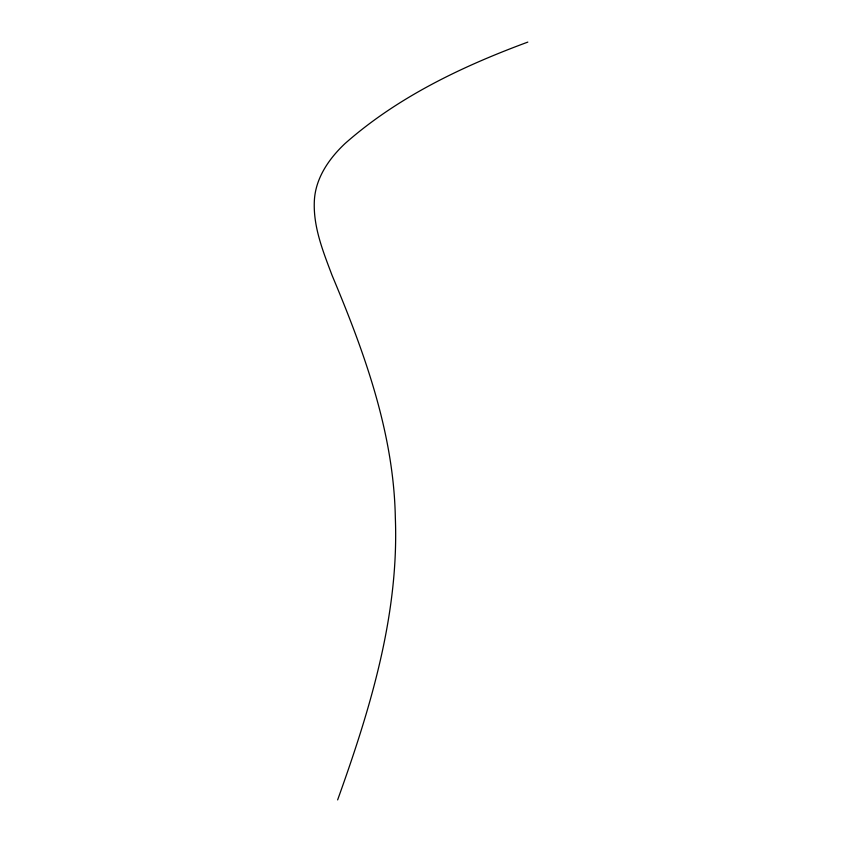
<?xml version="1.0" encoding="UTF-8"?>
<svg xmlns="http://www.w3.org/2000/svg" width="842" height="842" viewBox="0 0 842 842"><rect width="100%" height="100%" fill="white"/><g stroke="black" fill="none" stroke-linecap="round" stroke-linejoin="round"><path stroke-width="1.26" d="M337.631 799.9C370.122 709.406 399.119 614.965 395.33 517.704C393.782 433.062 364.481 352.577 332.106 275.439C323.054 251.379 312.898 226.414 314.382 200.196C315.687 177.799 329.233 158.37 345.125 143.466C397.729 96.998 462.447 66.234 527.818 42.1"/></g></svg>
